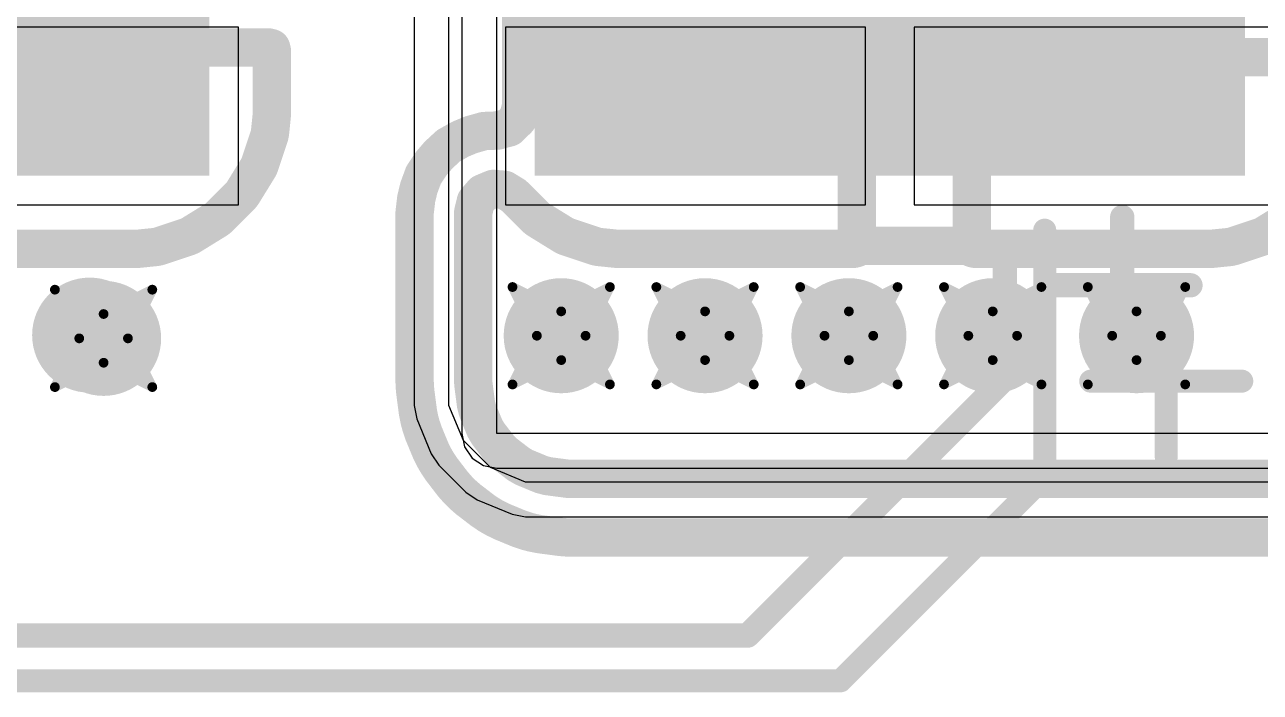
# Model space of a CAD drawing. Header units: inches. Extents: x 0 to 12.4, y -0.6 to 2.2.
# Drawn here: x 0.6078 to 0.8615, y 0.3014 to 0.4384 of the extents above; entities that cross this region are included whole.
import ezdxf

# ---------------------------------------------------------------- set-up
doc = ezdxf.new("R2010")
doc.units = ezdxf.units.IN
doc.header["$MEASUREMENT"] = 0
for name, color, linetype in [('Bottom Layer', 5, 'Continuous'), ('Dimension', 6, 'Continuous'), ('Drill Drawing', 1, 'Continuous'), ('Mechanical 4', 56, 'Continuous'), ('Top Layer', 1, 'Continuous'), ('Top Overlay', 2, 'Continuous'), ('Top Paste', 8, 'Continuous'), ('Top Solder', 216, 'Continuous'), ('Via Holes', 16, 'Continuous')]:
    doc.layers.add(name, color=color, linetype=linetype)

# ---------------------------------------------------------------- blocks, each defined once
blk = doc.blocks.new('RT1A221M0605_60')
at = {"layer": 'Top Layer'}
for points in [[(-0.17519685, 0.03149605), (-0.03740155, 0.03149605), (-0.03740155, -0.03149605), (-0.17519685, -0.03149605)], [(0.03740155, 0.03149605), (0.17519685, 0.03149605), (0.17519685, -0.03149605), (0.03740155, -0.03149605)]]:
    blk.add_hatch(color=1, dxfattribs=at).paths.add_polyline_path(points)
at = {"layer": 'Top Paste'}
for points in [[(-0.17519685, 0.03149605), (-0.03740155, 0.03149605), (-0.03740155, -0.03149605), (-0.17519685, -0.03149605)], [(0.03740155, 0.03149605), (0.17519685, 0.03149605), (0.17519685, -0.03149605), (0.03740155, -0.03149605)]]:
    blk.add_hatch(color=8, dxfattribs=at).paths.add_polyline_path(points)
at = {"layer": 'Top Solder'}
for points in [[(-0.17919685, 0.03549605), (-0.03340155, 0.03549605), (-0.03340155, -0.03549605), (-0.17919685, -0.03549605)], [(0.03340155, 0.03549605), (0.17919685, 0.03549605), (0.17919685, -0.03549605), (0.03340155, -0.03549605)]]:
    blk.add_hatch(color=216, dxfattribs=at).paths.add_polyline_path(points)
at = {"layer": 'Top Overlay', "const_width": 0.005}
for points in [[(-0.0770787, 0.1299213), (-0.1299213, 0.0770787)], [(0, 0.1299213), (-0.0770787, 0.1299213)], [(0.1299213, 0.1299213), (0, 0.1299213)], [(-0.1299213, 0.0770787), (-0.1299213, 0.0520787)], [(-0.154, 0.072), (-0.154, 0.044)], [(-0.14, 0.058), (-0.168, 0.058)]]:
    blk.add_lwpolyline(points, dxfattribs=at)
at = {"layer": 'Top Overlay', "const_width": 0.0025}
for points in [[(-0.0783287, 0.1299213, 1), (-0.0758287, 0.1299213, 1)], [(-0.0783287, 0.1299213, 1), (-0.0758287, 0.1299213, 1)], [(-0.00125, 0.1299213, 1), (0.00125, 0.1299213, 1)], [(-0.00125, 0.1299213, 1), (0.00125, 0.1299213, 1)], [(-0.1311713, 0.0770787, 1), (-0.1286713, 0.0770787, 1)], [(-0.1311713, 0.0770787, 1), (-0.1286713, 0.0770787, 1)], [(-0.15525, 0.072, 1), (-0.15275, 0.072, 1)], [(-0.16925, 0.058, 1), (-0.16675, 0.058, 1)], [(-0.14125, 0.058, 1), (-0.13875, 0.058, 1)], [(-0.1311713, 0.0520787, 1), (-0.1286713, 0.0520787, 1)], [(-0.15525, 0.044, 1), (-0.15275, 0.044, 1)]]:
    blk.add_lwpolyline(points, format="xyb", close=True, dxfattribs=at)

msp = doc.modelspace()

# ---------------------------------------------------------------- hatches: boundary and pattern name
at = {"layer": 'Bottom Layer'}
h = msp.add_hatch(color=5, dxfattribs=at)
edge = h.paths.add_edge_path()
edge.add_arc((0.6240158, 0.3740158), 0.011811, 0, 360)
h = msp.add_hatch(color=5, dxfattribs=at)
edge = h.paths.add_edge_path()
edge.add_arc((0.7179606, 0.3745591), 0.011811, 0, 360)
h = msp.add_hatch(color=5, dxfattribs=at)
edge = h.paths.add_edge_path()
edge.add_arc((0.7474882, 0.3745591), 0.011811, 0, 360)
h = msp.add_hatch(color=5, dxfattribs=at)
edge = h.paths.add_edge_path()
edge.add_arc((0.7770157, 0.3745591), 0.011811, 0, 360)
h = msp.add_hatch(color=5, dxfattribs=at)
edge = h.paths.add_edge_path()
edge.add_arc((0.8065433, 0.3745591), 0.011811, 0, 360)
h = msp.add_hatch(color=5, dxfattribs=at)
edge = h.paths.add_edge_path()
edge.add_arc((0.8360709, 0.3745591), 0.011811, 0, 360)
at = {"layer": 'Dimension'}
h = msp.add_hatch(color=6, dxfattribs=at)
edge = h.paths.add_edge_path()
edge.add_arc((0.6211557, 0.3746817), 0.011811, 0, 360)
at = {"layer": 'Top Layer'}
h = msp.add_hatch(color=1, dxfattribs=at)
edge = h.paths.add_edge_path()
edge.add_arc((0.6240158, 0.3740158), 0.011811, 0, 360)
h = msp.add_hatch(color=1, dxfattribs=at)
edge = h.paths.add_edge_path()
edge.add_arc((0.7179606, 0.3745591), 0.011811, 0, 360)
h = msp.add_hatch(color=1, dxfattribs=at)
edge = h.paths.add_edge_path()
edge.add_arc((0.7474882, 0.3745591), 0.011811, 0, 360)
h = msp.add_hatch(color=1, dxfattribs=at)
edge = h.paths.add_edge_path()
edge.add_arc((0.7770157, 0.3745591), 0.011811, 0, 360)
h = msp.add_hatch(color=1, dxfattribs=at)
edge = h.paths.add_edge_path()
edge.add_arc((0.8065433, 0.3745591), 0.011811, 0, 360)
h = msp.add_hatch(color=1, dxfattribs=at)
edge = h.paths.add_edge_path()
edge.add_arc((0.8360709, 0.3745591), 0.011811, 0, 360)
at = {"layer": 'Via Holes'}
h = msp.add_hatch(color=7, dxfattribs=at)
edge = h.paths.add_edge_path()
edge.add_arc((0.6240158, 0.3740158), 0.0059055, 0, 360)
h = msp.add_hatch(color=7, dxfattribs=at)
edge = h.paths.add_edge_path()
edge.add_arc((0.7179606, 0.3745591), 0.0059055, 0, 360)
h = msp.add_hatch(color=7, dxfattribs=at)
edge = h.paths.add_edge_path()
edge.add_arc((0.7474882, 0.3745591), 0.0059055, 0, 360)
h = msp.add_hatch(color=7, dxfattribs=at)
edge = h.paths.add_edge_path()
edge.add_arc((0.7770157, 0.3745591), 0.0059055, 0, 360)
h = msp.add_hatch(color=7, dxfattribs=at)
edge = h.paths.add_edge_path()
edge.add_arc((0.8065433, 0.3745591), 0.0059055, 0, 360)
h = msp.add_hatch(color=7, dxfattribs=at)
edge = h.paths.add_edge_path()
edge.add_arc((0.8360709, 0.3745591), 0.0059055, 0, 360)

# ---------------------------------------------------------------- linework, layer by layer
at = {"layer": 'Bottom Layer'}
for p, q in [((0.6975873, 0.6462783), (0.6975873, 0.3544867)), ((0.7047244, 0.3544867), (0.7047244, 0.6462783)), ((0.6975873, 0.3544867), (0.6981306, 0.3517555)), ((1.038, 0.3544867), (0.7047244, 0.3544867)), ((0.6981306, 0.3517555), (0.6996777, 0.34944)), ((0.6996777, 0.34944), (0.7019932, 0.3478929)), ((0.7019932, 0.3478929), (0.7047244, 0.3473496)), ((0.7047244, 0.3473496), (1.038, 0.3473496))]:
    msp.add_line(p, q, dxfattribs=at)
at = {"layer": 'Dimension', "const_width": 0.007874}
for points in [[(0.7097187, 0.4215666), (0.7097187, 0.465592)], [(0.778636, 0.393041), (0.778636, 0.4560331)], [(0.5804598, 0.4337368), (0.6579145, 0.4337368)], [(0.6579145, 0.4337368), (0.6584214, 0.4336009)], [(0.6584214, 0.4336009), (0.6585572, 0.433094)], [(0.6585572, 0.420082), (0.6585572, 0.433094)], [(0.802258, 0.4311255), (0.8023939, 0.4316324)], [(0.802258, 0.393041), (0.802258, 0.4311255)], [(0.8023939, 0.4316324), (0.8029008, 0.4317683)], [(0.8029008, 0.4317683), (0.8783869, 0.4317683)], [(0.6581712, 0.4161794), (0.6585446, 0.4198348)], [(0.6585446, 0.4198348), (0.6585572, 0.420082)], [(0.7090487, 0.4190983), (0.7097187, 0.4215666)], [(0.7049556, 0.4167392), (0.7072226, 0.4173074)], [(0.7072226, 0.4173074), (0.7090487, 0.4190983)], [(0.6560623, 0.4096318), (0.6580602, 0.415661)], [(0.6580602, 0.415661), (0.6581712, 0.4161794)], [(0.6950897, 0.4136983), (0.6971798, 0.4148688)], [(0.6971798, 0.4148688), (0.6971804, 0.4148691)], [(0.6971804, 0.4148691), (0.6973055, 0.4149391)], [(0.6973055, 0.4149391), (0.6974383, 0.4149942)], [(0.6974383, 0.4149942), (0.6974385, 0.4149943)], [(0.6974385, 0.4149943), (0.6992784, 0.4157564)], [(0.6992784, 0.4157564), (0.6992789, 0.4157566)], [(0.6992789, 0.4157566), (0.6994113, 0.4158114)], [(0.6994113, 0.4158114), (0.6995494, 0.4158504)], [(0.6995494, 0.4158504), (0.6995497, 0.4158504)], [(0.6995497, 0.4158504), (0.7018552, 0.4165007)], [(0.7018552, 0.4165007), (0.7018553, 0.4165007)], [(0.7018553, 0.4165007), (0.7021324, 0.4165789)], [(0.7021324, 0.4165789), (0.7024201, 0.4165902)], [(0.7024201, 0.4165902), (0.7024204, 0.4165902)], [(0.7024204, 0.4165902), (0.7049576, 0.4166898)], [(0.7049556, 0.4167392), (0.7049576, 0.4166898)], [(0.692868, 0.4117361), (0.6946274, 0.4133624)], [(0.6946274, 0.4133624), (0.6946275, 0.4133625)], [(0.6946275, 0.4133625), (0.6948387, 0.4135577)], [(0.6948387, 0.4135577), (0.6950896, 0.4136982)], [(0.6950896, 0.4136982), (0.6950897, 0.4136983)], [(0.6558237, 0.40912), (0.6560623, 0.4096318)], [(0.6898713, 0.4077939), (0.6912022, 0.4097857)], [(0.6912022, 0.4097857), (0.6912025, 0.4097862)], [(0.6912025, 0.4097862), (0.6912822, 0.4099053)], [(0.6912822, 0.4099053), (0.6920805, 0.41084)], [(0.6920805, 0.41084), (0.692669, 0.4115291)], [(0.692669, 0.4115291), (0.6926692, 0.4115293)], [(0.6926692, 0.4115293), (0.6927625, 0.4116385)], [(0.6927625, 0.4116385), (0.6928678, 0.4117359)], [(0.6928678, 0.4117359), (0.692868, 0.4117361)], [(0.6524985, 0.4037291), (0.6558237, 0.40912)], [(0.6887825, 0.4050367), (0.6896116, 0.4072842)], [(0.6896116, 0.4072842), (0.6896117, 0.4072844)], [(0.6896117, 0.4072844), (0.6897113, 0.4075544)], [(0.6897113, 0.4075544), (0.6898712, 0.4077937)], [(0.6898712, 0.4077937), (0.6898713, 0.4077939)], [(0.6882342, 0.4028255), (0.6886991, 0.4047617)], [(0.6886991, 0.404762), (0.6887327, 0.4049017)], [(0.6886991, 0.4047617), (0.6886991, 0.404762)], [(0.6887327, 0.4049017), (0.6887823, 0.4050363)], [(0.6887823, 0.4050363), (0.6887825, 0.4050367)], [(0.7019082, 0.4038271), (0.704014, 0.4046994)], [(0.704014, 0.4046994), (0.7062863, 0.4045206)], [(0.7062863, 0.4045206), (0.7082297, 0.4033296)], [(0.6476696, 0.3988074), (0.652148, 0.4032858)], [(0.652148, 0.4032858), (0.6524985, 0.4037291)], [(0.6878852, 0.4000209), (0.6881836, 0.402542)], [(0.6881836, 0.4025421), (0.6882006, 0.4026853)], [(0.6881836, 0.402542), (0.6881836, 0.4025421)], [(0.6882006, 0.4026853), (0.6882341, 0.402825)], [(0.6882341, 0.402825), (0.6882342, 0.4028255)], [(0.6998958, 0.3998776), (0.7004279, 0.4020939)], [(0.7004279, 0.4020939), (0.7019082, 0.4038271)], [(0.7082297, 0.4033296), (0.7127519, 0.3988074)], [(0.6878683, 0.3998776), (0.6878852, 0.4000204)], [(0.6878683, 0.3651591), (0.6878683, 0.3998776)], [(0.6878852, 0.4000204), (0.6878852, 0.4000209)], [(0.6998958, 0.3651591), (0.6998958, 0.3998776)], [(0.6418354, 0.3951318), (0.6472263, 0.3984569)], [(0.6472263, 0.3984569), (0.6476696, 0.3988074)], [(0.7127519, 0.3988074), (0.7131952, 0.3984569)], [(0.7131952, 0.3984569), (0.7185861, 0.3951318)], [(0.8623079, 0.3951318), (0.8676987, 0.3984569)], [(0.6352943, 0.3928952), (0.6413237, 0.3948931)], [(0.6413237, 0.3948931), (0.6418354, 0.3951318)], [(0.7185861, 0.3951318), (0.7190979, 0.3948931)], [(0.7190979, 0.3948931), (0.7251271, 0.3928952)], [(0.8557668, 0.3928952), (0.8617961, 0.3948931)], [(0.8617961, 0.3948931), (0.8623079, 0.3951318)], [(0.5804598, 0.3923982), (0.6308733, 0.3923982)], [(0.6308733, 0.3923982), (0.6311207, 0.3924109)], [(0.6311207, 0.3924109), (0.6347761, 0.3927843)], [(0.6347761, 0.3927843), (0.6352943, 0.3928952)], [(0.7251271, 0.3928952), (0.7256455, 0.3927843)], [(0.7256455, 0.3927843), (0.7293009, 0.3924108)], [(0.7293009, 0.3924108), (0.7295481, 0.3923982)], [(0.7295481, 0.3923982), (0.7779932, 0.3923982)], [(0.7779932, 0.3923982), (0.7785001, 0.3925341)], [(0.7785001, 0.3925341), (0.778636, 0.3930409)], [(0.778636, 0.3930409), (0.778636, 0.393041)], [(0.778636, 0.393041), (0.802258, 0.393041)], [(0.778636, 0.393041), (0.802258, 0.393041)], [(0.802258, 0.393041), (0.8023939, 0.3925341)], [(0.8023939, 0.3925341), (0.8029008, 0.3923982)], [(0.8029008, 0.3923982), (0.8513458, 0.3923982)], [(0.8513458, 0.3923982), (0.8515931, 0.3924109)], [(0.8515931, 0.3924109), (0.8552485, 0.3927843)], [(0.8552485, 0.3927843), (0.8557668, 0.3928952)], [(0.6878683, 0.3651591), (0.687894, 0.3643723)], [(0.687894, 0.3643723), (0.6879358, 0.3637351)], [(0.6998958, 0.3651591), (0.6999376, 0.3645219)], [(0.6999376, 0.3645219), (0.7004827, 0.3603815)], [(0.6879358, 0.3637351), (0.6880129, 0.362952)], [(0.6880129, 0.362952), (0.6880182, 0.3629119)], [(0.6880182, 0.3629119), (0.6880183, 0.3629112)], [(0.6880183, 0.3629112), (0.6884169, 0.3598836)], [(0.6884169, 0.3598836), (0.688558, 0.3588117)], [(0.688558, 0.3588117), (0.6885735, 0.3587339)], [(0.7004827, 0.3603815), (0.7008125, 0.3591505)], [(0.7008125, 0.3591505), (0.7022872, 0.3555904)], [(0.6885735, 0.3587339), (0.6885736, 0.3587334)], [(0.6885736, 0.3587334), (0.6888492, 0.3573473)], [(0.6888492, 0.3573473), (0.6888494, 0.3573467)], [(0.6888494, 0.3573467), (0.6888649, 0.3572687)], [(0.6888649, 0.3572687), (0.6888854, 0.3571921)], [(0.6888854, 0.3571921), (0.6888857, 0.3571911)], [(0.6888857, 0.3571911), (0.6891548, 0.3561869)], [(0.6891548, 0.3561869), (0.6891948, 0.3560376)], [(0.6891948, 0.3560376), (0.6892204, 0.3559622)], [(0.6892204, 0.3559622), (0.6892205, 0.3559616)], [(0.6892205, 0.3559616), (0.6896748, 0.3546234)], [(0.6896748, 0.3546234), (0.689675, 0.3546228)], [(0.689675, 0.3546228), (0.6897005, 0.3545478)], [(0.6897005, 0.3545478), (0.6897308, 0.3544745)], [(0.6897308, 0.3544745), (0.689731, 0.3544741)], [(0.689731, 0.3544741), (0.6901985, 0.3533455)], [(0.7022872, 0.3555904), (0.7029244, 0.3544867)], [(0.7029244, 0.3544867), (0.7052702, 0.3514296)], [(0.6901985, 0.3533455), (0.6911752, 0.3509876)], [(0.7052702, 0.3514296), (0.7061713, 0.3505285)], [(0.6911752, 0.3509876), (0.6912102, 0.3509165)], [(0.6912102, 0.3509165), (0.6912105, 0.350916)], [(0.6912105, 0.350916), (0.6918355, 0.3496485)], [(0.6918355, 0.3496485), (0.6918357, 0.3496481)], [(0.6918357, 0.3496481), (0.691871, 0.3495766)], [(0.691871, 0.3495766), (0.6925082, 0.3484729)], [(0.7061713, 0.3505285), (0.7092284, 0.3481827)], [(0.6925082, 0.3484729), (0.6933823, 0.3471648)], [(0.6933823, 0.3471648), (0.6934305, 0.347102)], [(0.6934305, 0.347102), (0.6934307, 0.3471017)], [(0.6934307, 0.3471017), (0.6956793, 0.3441713)], [(0.7092284, 0.3481827), (0.7103321, 0.3475455)], [(0.7103321, 0.3475455), (0.7138922, 0.3460708)], [(0.6956793, 0.3441713), (0.6956796, 0.3441709)], [(0.6956796, 0.3441709), (0.6957281, 0.3441077)], [(0.6957281, 0.3441077), (0.6967654, 0.3429249)], [(0.7138922, 0.3460708), (0.7151232, 0.345741)], [(0.7151232, 0.345741), (0.7187508, 0.3452634)], [(0.7187508, 0.3452634), (0.7192636, 0.3451959)], [(0.7192636, 0.3451959), (0.7199008, 0.3451541)], [(0.7199008, 0.3451541), (0.8865838, 0.3451541)], [(0.6967654, 0.3429249), (0.6976666, 0.3420237)], [(0.6976666, 0.3420237), (0.6988494, 0.3409864)], [(0.6988494, 0.3409864), (0.6989127, 0.3409378)], [(0.6989127, 0.3409378), (0.6989129, 0.3409376)], [(0.6989129, 0.3409376), (0.7006609, 0.3395963)], [(0.7006609, 0.3395963), (0.7019065, 0.3386406)], [(0.7019065, 0.3386406), (0.7032146, 0.3377665)], [(0.7032146, 0.3377665), (0.7043183, 0.3371293)], [(0.7043183, 0.3371293), (0.7057293, 0.3364335)], [(0.7057293, 0.3364335), (0.7092894, 0.3349588)], [(0.7092894, 0.3349588), (0.7107792, 0.3344531)], [(0.7107792, 0.3344531), (0.7120102, 0.3341233)], [(0.7120102, 0.3341233), (0.7135532, 0.3338163)], [(0.7135532, 0.3338163), (0.7176936, 0.3332712)], [(0.7176936, 0.3332712), (0.7184768, 0.3331941)], [(0.7184768, 0.3331941), (0.719114, 0.3331523)], [(0.719114, 0.3331523), (0.7199008, 0.3331265)], [(0.7199008, 0.3331265), (0.8865431, 0.3331265)]]:
    msp.add_lwpolyline(points, dxfattribs=at)
at = {"layer": 'Dimension', "const_width": 0.003937}
for points in [[(0.655946, 0.4337368, 1), (0.659883, 0.4337368, 1)], [(0.655946, 0.4337368, 1), (0.659883, 0.4337368, 1)], [(0.6564529, 0.4336009, 1), (0.6603899, 0.4336009, 1)], [(0.6564529, 0.4336009, 1), (0.6603899, 0.4336009, 1)], [(0.6565887, 0.433094, 1), (0.6605257, 0.433094, 1)], [(0.6565887, 0.433094, 1), (0.6605257, 0.433094, 1)], [(0.8002895, 0.4311255, 1), (0.8042265, 0.4311255, 1)], [(0.8002895, 0.4311255, 1), (0.8042265, 0.4311255, 1)], [(0.8004254, 0.4316324, 1), (0.8043624, 0.4316324, 1)], [(0.8004254, 0.4316324, 1), (0.8043624, 0.4316324, 1)], [(0.8009323, 0.4317683, 1), (0.8048693, 0.4317683, 1)], [(0.8009323, 0.4317683, 1), (0.8048693, 0.4317683, 1)], [(0.6565761, 0.4198348, 1), (0.6605131, 0.4198348, 1)], [(0.6565761, 0.4198348, 1), (0.6605131, 0.4198348, 1)], [(0.6565887, 0.420082, 1), (0.6605257, 0.420082, 1)], [(0.6565887, 0.420082, 1), (0.6605257, 0.420082, 1)], [(0.7077502, 0.4215666, 1), (0.7116872, 0.4215666, 1)], [(0.7077502, 0.4215666, 1), (0.7116872, 0.4215666, 1)], [(0.7052541, 0.4173074, 1), (0.7091911, 0.4173074, 1)], [(0.7052541, 0.4173074, 1), (0.7091911, 0.4173074, 1)], [(0.7070802, 0.4190983, 1), (0.7110172, 0.4190983, 1)], [(0.7070802, 0.4190983, 1), (0.7110172, 0.4190983, 1)], [(0.6560917, 0.415661, 1), (0.6600287, 0.415661, 1)], [(0.6560917, 0.415661, 1), (0.6600287, 0.415661, 1)], [(0.6562027, 0.4161794, 1), (0.6601397, 0.4161794, 1)], [(0.6562027, 0.4161794, 1), (0.6601397, 0.4161794, 1)], [(0.6952113, 0.4148688, 1), (0.6991483, 0.4148688, 1)], [(0.6952113, 0.4148688, 1), (0.6991483, 0.4148688, 1)], [(0.6952119, 0.4148691, 1), (0.6991489, 0.4148691, 1)], [(0.6952119, 0.4148691, 1), (0.6991489, 0.4148691, 1)], [(0.695337, 0.4149391, 1), (0.699274, 0.4149391, 1)], [(0.695337, 0.4149391, 1), (0.699274, 0.4149391, 1)], [(0.6954698, 0.4149942, 1), (0.6994068, 0.4149942, 1)], [(0.6954698, 0.4149942, 1), (0.6994068, 0.4149942, 1)], [(0.69547, 0.4149943, 1), (0.699407, 0.4149943, 1)], [(0.69547, 0.4149943, 1), (0.699407, 0.4149943, 1)], [(0.6973099, 0.4157564, 1), (0.7012469, 0.4157564, 1)], [(0.6973099, 0.4157564, 1), (0.7012469, 0.4157564, 1)], [(0.6973104, 0.4157566, 1), (0.7012474, 0.4157566, 1)], [(0.6973104, 0.4157566, 1), (0.7012474, 0.4157566, 1)], [(0.6974428, 0.4158114, 1), (0.7013798, 0.4158114, 1)], [(0.6974428, 0.4158114, 1), (0.7013798, 0.4158114, 1)], [(0.6975809, 0.4158504, 1), (0.7015179, 0.4158504, 1)], [(0.6975809, 0.4158504, 1), (0.7015179, 0.4158504, 1)], [(0.6975812, 0.4158504, 1), (0.7015182, 0.4158504, 1)], [(0.6975812, 0.4158504, 1), (0.7015182, 0.4158504, 1)], [(0.6998867, 0.4165007, 1), (0.7038237, 0.4165007, 1)], [(0.6998867, 0.4165007, 1), (0.7038237, 0.4165007, 1)], [(0.6998868, 0.4165007, 1), (0.7038238, 0.4165007, 1)], [(0.6998868, 0.4165007, 1), (0.7038238, 0.4165007, 1)], [(0.7001639, 0.4165789, 1), (0.7041009, 0.4165789, 1)], [(0.7001639, 0.4165789, 1), (0.7041009, 0.4165789, 1)], [(0.7004516, 0.4165902, 1), (0.7043886, 0.4165902, 1)], [(0.7004516, 0.4165902, 1), (0.7043886, 0.4165902, 1)], [(0.7004519, 0.4165902, 1), (0.7043889, 0.4165902, 1)], [(0.7004519, 0.4165902, 1), (0.7043889, 0.4165902, 1)], [(0.7029871, 0.4167392, 1), (0.7069241, 0.4167392, 1)], [(0.7029871, 0.4167392, 1), (0.7069241, 0.4167392, 1)], [(0.7029891, 0.4166898, 1), (0.7069261, 0.4166898, 1)], [(0.7029891, 0.4166898, 1), (0.7069261, 0.4166898, 1)], [(0.6926589, 0.4133624, 1), (0.6965959, 0.4133624, 1)], [(0.6926589, 0.4133624, 1), (0.6965959, 0.4133624, 1)], [(0.692659, 0.4133625, 1), (0.696596, 0.4133625, 1)], [(0.692659, 0.4133625, 1), (0.696596, 0.4133625, 1)], [(0.6928702, 0.4135577, 1), (0.6968072, 0.4135577, 1)], [(0.6928702, 0.4135577, 1), (0.6968072, 0.4135577, 1)], [(0.6931211, 0.4136982, 1), (0.6970581, 0.4136982, 1)], [(0.6931211, 0.4136982, 1), (0.6970581, 0.4136982, 1)], [(0.6931212, 0.4136983, 1), (0.6970582, 0.4136983, 1)], [(0.6931212, 0.4136983, 1), (0.6970582, 0.4136983, 1)], [(0.6540938, 0.4096318, 1), (0.6580308, 0.4096318, 1)], [(0.6540938, 0.4096318, 1), (0.6580308, 0.4096318, 1)], [(0.6892337, 0.4097857, 1), (0.6931707, 0.4097857, 1)], [(0.6892337, 0.4097857, 1), (0.6931707, 0.4097857, 1)], [(0.689234, 0.4097862, 1), (0.693171, 0.4097862, 1)], [(0.689234, 0.4097862, 1), (0.693171, 0.4097862, 1)], [(0.6893137, 0.4099053, 1), (0.6932507, 0.4099053, 1)], [(0.6893137, 0.4099053, 1), (0.6932507, 0.4099053, 1)], [(0.690112, 0.41084, 1), (0.694049, 0.41084, 1)], [(0.690112, 0.41084, 1), (0.694049, 0.41084, 1)], [(0.6907005, 0.4115291, 1), (0.6946375, 0.4115291, 1)], [(0.6907005, 0.4115291, 1), (0.6946375, 0.4115291, 1)], [(0.6907007, 0.4115293, 1), (0.6946377, 0.4115293, 1)], [(0.6907007, 0.4115293, 1), (0.6946377, 0.4115293, 1)], [(0.690794, 0.4116385, 1), (0.694731, 0.4116385, 1)], [(0.690794, 0.4116385, 1), (0.694731, 0.4116385, 1)], [(0.6908993, 0.4117359, 1), (0.6948363, 0.4117359, 1)], [(0.6908993, 0.4117359, 1), (0.6948363, 0.4117359, 1)], [(0.6908995, 0.4117361, 1), (0.6948365, 0.4117361, 1)], [(0.6908995, 0.4117361, 1), (0.6948365, 0.4117361, 1)], [(0.6538552, 0.40912, 1), (0.6577922, 0.40912, 1)], [(0.6538552, 0.40912, 1), (0.6577922, 0.40912, 1)], [(0.6876431, 0.4072842, 1), (0.6915801, 0.4072842, 1)], [(0.6876431, 0.4072842, 1), (0.6915801, 0.4072842, 1)], [(0.6876432, 0.4072844, 1), (0.6915802, 0.4072844, 1)], [(0.6876432, 0.4072844, 1), (0.6915802, 0.4072844, 1)], [(0.6877428, 0.4075544, 1), (0.6916798, 0.4075544, 1)], [(0.6877428, 0.4075544, 1), (0.6916798, 0.4075544, 1)], [(0.6879027, 0.4077937, 1), (0.6918397, 0.4077937, 1)], [(0.6879027, 0.4077937, 1), (0.6918397, 0.4077937, 1)], [(0.6879028, 0.4077939, 1), (0.6918398, 0.4077939, 1)], [(0.6879028, 0.4077939, 1), (0.6918398, 0.4077939, 1)], [(0.6867306, 0.404762, 1), (0.6906676, 0.404762, 1)], [(0.6867306, 0.404762, 1), (0.6906676, 0.404762, 1)], [(0.6867306, 0.4047617, 1), (0.6906676, 0.4047617, 1)], [(0.6867306, 0.4047617, 1), (0.6906676, 0.4047617, 1)], [(0.6867642, 0.4049017, 1), (0.6907012, 0.4049017, 1)], [(0.6867642, 0.4049017, 1), (0.6907012, 0.4049017, 1)], [(0.6868138, 0.4050363, 1), (0.6907508, 0.4050363, 1)], [(0.6868138, 0.4050363, 1), (0.6907508, 0.4050363, 1)], [(0.686814, 0.4050367, 1), (0.690751, 0.4050367, 1)], [(0.686814, 0.4050367, 1), (0.690751, 0.4050367, 1)], [(0.7020455, 0.4046994, 1), (0.7059825, 0.4046994, 1)], [(0.7020455, 0.4046994, 1), (0.7059825, 0.4046994, 1)], [(0.7043178, 0.4045206, 1), (0.7082548, 0.4045206, 1)], [(0.7043178, 0.4045206, 1), (0.7082548, 0.4045206, 1)], [(0.6501795, 0.4032858, 1), (0.6541165, 0.4032858, 1)], [(0.6501795, 0.4032858, 1), (0.6541165, 0.4032858, 1)], [(0.65053, 0.4037291, 1), (0.654467, 0.4037291, 1)], [(0.65053, 0.4037291, 1), (0.654467, 0.4037291, 1)], [(0.6862151, 0.4025421, 1), (0.6901521, 0.4025421, 1)], [(0.6862151, 0.4025421, 1), (0.6901521, 0.4025421, 1)], [(0.6862151, 0.402542, 1), (0.6901521, 0.402542, 1)], [(0.6862151, 0.402542, 1), (0.6901521, 0.402542, 1)], [(0.6862321, 0.4026853, 1), (0.6901691, 0.4026853, 1)], [(0.6862321, 0.4026853, 1), (0.6901691, 0.4026853, 1)], [(0.6862656, 0.402825, 1), (0.6902026, 0.402825, 1)], [(0.6862656, 0.402825, 1), (0.6902026, 0.402825, 1)], [(0.6862657, 0.4028255, 1), (0.6902027, 0.4028255, 1)], [(0.6862657, 0.4028255, 1), (0.6902027, 0.4028255, 1)], [(0.6984594, 0.4020939, 1), (0.7023964, 0.4020939, 1)], [(0.6984594, 0.4020939, 1), (0.7023964, 0.4020939, 1)], [(0.6999397, 0.4038271, 1), (0.7038767, 0.4038271, 1)], [(0.6999397, 0.4038271, 1), (0.7038767, 0.4038271, 1)], [(0.7062612, 0.4033296, 1), (0.7101982, 0.4033296, 1)], [(0.7062612, 0.4033296, 1), (0.7101982, 0.4033296, 1)], [(0.6858998, 0.3998776, 1), (0.6898368, 0.3998776, 1)], [(0.6858998, 0.3998776, 1), (0.6898368, 0.3998776, 1)], [(0.6859167, 0.4000209, 1), (0.6898537, 0.4000209, 1)], [(0.6859167, 0.4000209, 1), (0.6898537, 0.4000209, 1)], [(0.6859167, 0.4000204, 1), (0.6898537, 0.4000204, 1)], [(0.6859167, 0.4000204, 1), (0.6898537, 0.4000204, 1)], [(0.6979273, 0.3998776, 1), (0.7018643, 0.3998776, 1)], [(0.6979273, 0.3998776, 1), (0.7018643, 0.3998776, 1)], [(0.6452578, 0.3984569, 1), (0.6491948, 0.3984569, 1)], [(0.6452578, 0.3984569, 1), (0.6491948, 0.3984569, 1)], [(0.6457011, 0.3988074, 1), (0.6496381, 0.3988074, 1)], [(0.6457011, 0.3988074, 1), (0.6496381, 0.3988074, 1)], [(0.7107834, 0.3988074, 1), (0.7147204, 0.3988074, 1)], [(0.7107834, 0.3988074, 1), (0.7147204, 0.3988074, 1)], [(0.7112267, 0.3984569, 1), (0.7151637, 0.3984569, 1)], [(0.7112267, 0.3984569, 1), (0.7151637, 0.3984569, 1)], [(0.6393552, 0.3948931, 1), (0.6432922, 0.3948931, 1)], [(0.6393552, 0.3948931, 1), (0.6432922, 0.3948931, 1)], [(0.6398669, 0.3951318, 1), (0.6438039, 0.3951318, 1)], [(0.6398669, 0.3951318, 1), (0.6438039, 0.3951318, 1)], [(0.7166176, 0.3951318, 1), (0.7205546, 0.3951318, 1)], [(0.7166176, 0.3951318, 1), (0.7205546, 0.3951318, 1)], [(0.7171294, 0.3948931, 1), (0.7210664, 0.3948931, 1)], [(0.7171294, 0.3948931, 1), (0.7210664, 0.3948931, 1)], [(0.8598276, 0.3948931, 1), (0.8637646, 0.3948931, 1)], [(0.8598276, 0.3948931, 1), (0.8637646, 0.3948931, 1)], [(0.8603394, 0.3951318, 1), (0.8642764, 0.3951318, 1)], [(0.8603394, 0.3951318, 1), (0.8642764, 0.3951318, 1)], [(0.6289048, 0.3923982, 1), (0.6328418, 0.3923982, 1)], [(0.6289048, 0.3923982, 1), (0.6328418, 0.3923982, 1)], [(0.6291522, 0.3924109, 1), (0.6330892, 0.3924109, 1)], [(0.6291522, 0.3924109, 1), (0.6330892, 0.3924109, 1)], [(0.6328076, 0.3927843, 1), (0.6367446, 0.3927843, 1)], [(0.6328076, 0.3927843, 1), (0.6367446, 0.3927843, 1)], [(0.6333258, 0.3928952, 1), (0.6372628, 0.3928952, 1)], [(0.6333258, 0.3928952, 1), (0.6372628, 0.3928952, 1)], [(0.7231586, 0.3928952, 1), (0.7270956, 0.3928952, 1)], [(0.7231586, 0.3928952, 1), (0.7270956, 0.3928952, 1)], [(0.723677, 0.3927843, 1), (0.727614, 0.3927843, 1)], [(0.723677, 0.3927843, 1), (0.727614, 0.3927843, 1)], [(0.7273324, 0.3924108, 1), (0.7312694, 0.3924108, 1)], [(0.7273324, 0.3924108, 1), (0.7312694, 0.3924108, 1)], [(0.7275796, 0.3923982, 1), (0.7315166, 0.3923982, 1)], [(0.7275796, 0.3923982, 1), (0.7315166, 0.3923982, 1)], [(0.7760247, 0.3923982, 1), (0.7799617, 0.3923982, 1)], [(0.7760247, 0.3923982, 1), (0.7799617, 0.3923982, 1)], [(0.7765316, 0.3925341, 1), (0.7804686, 0.3925341, 1)], [(0.7765316, 0.3925341, 1), (0.7804686, 0.3925341, 1)], [(0.7766675, 0.393041, 1), (0.7806045, 0.393041, 1)], [(0.7766675, 0.393041, 1), (0.7806045, 0.393041, 1)], [(0.7766675, 0.393041, 1), (0.7806045, 0.393041, 1)], [(0.7766675, 0.393041, 1), (0.7806045, 0.393041, 1)], [(0.7766675, 0.3930409, 1), (0.7806045, 0.3930409, 1)], [(0.7766675, 0.3930409, 1), (0.7806045, 0.3930409, 1)], [(0.8002895, 0.393041, 1), (0.8042265, 0.393041, 1)], [(0.8002895, 0.393041, 1), (0.8042265, 0.393041, 1)], [(0.8002895, 0.393041, 1), (0.8042265, 0.393041, 1)], [(0.8002895, 0.393041, 1), (0.8042265, 0.393041, 1)], [(0.8004254, 0.3925341, 1), (0.8043624, 0.3925341, 1)], [(0.8004254, 0.3925341, 1), (0.8043624, 0.3925341, 1)], [(0.8009323, 0.3923982, 1), (0.8048693, 0.3923982, 1)], [(0.8009323, 0.3923982, 1), (0.8048693, 0.3923982, 1)], [(0.8493773, 0.3923982, 1), (0.8533143, 0.3923982, 1)], [(0.8493773, 0.3923982, 1), (0.8533143, 0.3923982, 1)], [(0.8496246, 0.3924109, 1), (0.8535616, 0.3924109, 1)], [(0.8496246, 0.3924109, 1), (0.8535616, 0.3924109, 1)], [(0.85328, 0.3927843, 1), (0.857217, 0.3927843, 1)], [(0.85328, 0.3927843, 1), (0.857217, 0.3927843, 1)], [(0.8537983, 0.3928952, 1), (0.8577353, 0.3928952, 1)], [(0.8537983, 0.3928952, 1), (0.8577353, 0.3928952, 1)], [(0.6858998, 0.3651591, 1), (0.6898368, 0.3651591, 1)], [(0.6858998, 0.3651591, 1), (0.6898368, 0.3651591, 1)], [(0.6859255, 0.3643723, 1), (0.6898625, 0.3643723, 1)], [(0.6859255, 0.3643723, 1), (0.6898625, 0.3643723, 1)], [(0.6979273, 0.3651591, 1), (0.7018643, 0.3651591, 1)], [(0.6979273, 0.3651591, 1), (0.7018643, 0.3651591, 1)], [(0.6979691, 0.3645219, 1), (0.7019061, 0.3645219, 1)], [(0.6979691, 0.3645219, 1), (0.7019061, 0.3645219, 1)], [(0.6859673, 0.3637351, 1), (0.6899043, 0.3637351, 1)], [(0.6859673, 0.3637351, 1), (0.6899043, 0.3637351, 1)], [(0.6860444, 0.362952, 1), (0.6899814, 0.362952, 1)], [(0.6860444, 0.362952, 1), (0.6899814, 0.362952, 1)], [(0.6860497, 0.3629119, 1), (0.6899867, 0.3629119, 1)], [(0.6860497, 0.3629119, 1), (0.6899867, 0.3629119, 1)], [(0.6860498, 0.3629112, 1), (0.6899868, 0.3629112, 1)], [(0.6860498, 0.3629112, 1), (0.6899868, 0.3629112, 1)], [(0.6864484, 0.3598836, 1), (0.6903854, 0.3598836, 1)], [(0.6864484, 0.3598836, 1), (0.6903854, 0.3598836, 1)], [(0.6865895, 0.3588117, 1), (0.6905265, 0.3588117, 1)], [(0.6865895, 0.3588117, 1), (0.6905265, 0.3588117, 1)], [(0.6985142, 0.3603815, 1), (0.7024512, 0.3603815, 1)], [(0.6985142, 0.3603815, 1), (0.7024512, 0.3603815, 1)], [(0.698844, 0.3591505, 1), (0.702781, 0.3591505, 1)], [(0.698844, 0.3591505, 1), (0.702781, 0.3591505, 1)], [(0.686605, 0.3587339, 1), (0.690542, 0.3587339, 1)], [(0.686605, 0.3587339, 1), (0.690542, 0.3587339, 1)], [(0.6866051, 0.3587334, 1), (0.6905421, 0.3587334, 1)], [(0.6866051, 0.3587334, 1), (0.6905421, 0.3587334, 1)], [(0.6868807, 0.3573473, 1), (0.6908177, 0.3573473, 1)], [(0.6868807, 0.3573473, 1), (0.6908177, 0.3573473, 1)], [(0.6868809, 0.3573467, 1), (0.6908179, 0.3573467, 1)], [(0.6868809, 0.3573467, 1), (0.6908179, 0.3573467, 1)], [(0.6868964, 0.3572687, 1), (0.6908334, 0.3572687, 1)], [(0.6868964, 0.3572687, 1), (0.6908334, 0.3572687, 1)], [(0.6869169, 0.3571921, 1), (0.6908539, 0.3571921, 1)], [(0.6869169, 0.3571921, 1), (0.6908539, 0.3571921, 1)], [(0.6869172, 0.3571911, 1), (0.6908542, 0.3571911, 1)], [(0.6869172, 0.3571911, 1), (0.6908542, 0.3571911, 1)], [(0.6871863, 0.3561869, 1), (0.6911233, 0.3561869, 1)], [(0.6871863, 0.3561869, 1), (0.6911233, 0.3561869, 1)], [(0.6872263, 0.3560376, 1), (0.6911633, 0.3560376, 1)], [(0.6872263, 0.3560376, 1), (0.6911633, 0.3560376, 1)], [(0.6872519, 0.3559622, 1), (0.6911889, 0.3559622, 1)], [(0.6872519, 0.3559622, 1), (0.6911889, 0.3559622, 1)], [(0.687252, 0.3559616, 1), (0.691189, 0.3559616, 1)], [(0.687252, 0.3559616, 1), (0.691189, 0.3559616, 1)], [(0.6877063, 0.3546234, 1), (0.6916433, 0.3546234, 1)], [(0.6877063, 0.3546234, 1), (0.6916433, 0.3546234, 1)], [(0.6877065, 0.3546228, 1), (0.6916435, 0.3546228, 1)], [(0.6877065, 0.3546228, 1), (0.6916435, 0.3546228, 1)], [(0.687732, 0.3545478, 1), (0.691669, 0.3545478, 1)], [(0.687732, 0.3545478, 1), (0.691669, 0.3545478, 1)], [(0.6877623, 0.3544745, 1), (0.6916993, 0.3544745, 1)], [(0.6877623, 0.3544745, 1), (0.6916993, 0.3544745, 1)], [(0.6877625, 0.3544741, 1), (0.6916995, 0.3544741, 1)], [(0.6877625, 0.3544741, 1), (0.6916995, 0.3544741, 1)], [(0.7003187, 0.3555904, 1), (0.7042557, 0.3555904, 1)], [(0.7003187, 0.3555904, 1), (0.7042557, 0.3555904, 1)], [(0.7009559, 0.3544867, 1), (0.7048929, 0.3544867, 1)], [(0.7009559, 0.3544867, 1), (0.7048929, 0.3544867, 1)], [(0.68823, 0.3533455, 1), (0.692167, 0.3533455, 1)], [(0.68823, 0.3533455, 1), (0.692167, 0.3533455, 1)], [(0.7033017, 0.3514296, 1), (0.7072387, 0.3514296, 1)], [(0.7033017, 0.3514296, 1), (0.7072387, 0.3514296, 1)], [(0.6892067, 0.3509876, 1), (0.6931437, 0.3509876, 1)], [(0.6892067, 0.3509876, 1), (0.6931437, 0.3509876, 1)], [(0.6892417, 0.3509165, 1), (0.6931787, 0.3509165, 1)], [(0.6892417, 0.3509165, 1), (0.6931787, 0.3509165, 1)], [(0.689242, 0.350916, 1), (0.693179, 0.350916, 1)], [(0.689242, 0.350916, 1), (0.693179, 0.350916, 1)], [(0.689867, 0.3496485, 1), (0.693804, 0.3496485, 1)], [(0.689867, 0.3496485, 1), (0.693804, 0.3496485, 1)], [(0.6898672, 0.3496481, 1), (0.6938042, 0.3496481, 1)], [(0.6898672, 0.3496481, 1), (0.6938042, 0.3496481, 1)], [(0.6899025, 0.3495766, 1), (0.6938395, 0.3495766, 1)], [(0.6899025, 0.3495766, 1), (0.6938395, 0.3495766, 1)], [(0.7042028, 0.3505285, 1), (0.7081398, 0.3505285, 1)], [(0.7042028, 0.3505285, 1), (0.7081398, 0.3505285, 1)], [(0.6905397, 0.3484729, 1), (0.6944767, 0.3484729, 1)], [(0.6905397, 0.3484729, 1), (0.6944767, 0.3484729, 1)], [(0.6914138, 0.3471648, 1), (0.6953508, 0.3471648, 1)], [(0.6914138, 0.3471648, 1), (0.6953508, 0.3471648, 1)], [(0.691462, 0.347102, 1), (0.695399, 0.347102, 1)], [(0.691462, 0.347102, 1), (0.695399, 0.347102, 1)], [(0.6914622, 0.3471017, 1), (0.6953992, 0.3471017, 1)], [(0.6914622, 0.3471017, 1), (0.6953992, 0.3471017, 1)], [(0.7072599, 0.3481827, 1), (0.7111969, 0.3481827, 1)], [(0.7072599, 0.3481827, 1), (0.7111969, 0.3481827, 1)], [(0.7083636, 0.3475455, 1), (0.7123006, 0.3475455, 1)], [(0.7083636, 0.3475455, 1), (0.7123006, 0.3475455, 1)], [(0.6937108, 0.3441713, 1), (0.6976478, 0.3441713, 1)], [(0.6937108, 0.3441713, 1), (0.6976478, 0.3441713, 1)], [(0.6937111, 0.3441709, 1), (0.6976481, 0.3441709, 1)], [(0.6937111, 0.3441709, 1), (0.6976481, 0.3441709, 1)], [(0.6937596, 0.3441077, 1), (0.6976966, 0.3441077, 1)], [(0.6937596, 0.3441077, 1), (0.6976966, 0.3441077, 1)], [(0.7119237, 0.3460708, 1), (0.7158607, 0.3460708, 1)], [(0.7119237, 0.3460708, 1), (0.7158607, 0.3460708, 1)], [(0.7131547, 0.345741, 1), (0.7170917, 0.345741, 1)], [(0.7131547, 0.345741, 1), (0.7170917, 0.345741, 1)], [(0.7167823, 0.3452634, 1), (0.7207193, 0.3452634, 1)], [(0.7167823, 0.3452634, 1), (0.7207193, 0.3452634, 1)], [(0.7172951, 0.3451959, 1), (0.7212321, 0.3451959, 1)], [(0.7172951, 0.3451959, 1), (0.7212321, 0.3451959, 1)], [(0.7179323, 0.3451541, 1), (0.7218693, 0.3451541, 1)], [(0.7179323, 0.3451541, 1), (0.7218693, 0.3451541, 1)], [(0.6947969, 0.3429249, 1), (0.6987339, 0.3429249, 1)], [(0.6947969, 0.3429249, 1), (0.6987339, 0.3429249, 1)], [(0.6956981, 0.3420237, 1), (0.6996351, 0.3420237, 1)], [(0.6956981, 0.3420237, 1), (0.6996351, 0.3420237, 1)], [(0.6968809, 0.3409864, 1), (0.7008179, 0.3409864, 1)], [(0.6968809, 0.3409864, 1), (0.7008179, 0.3409864, 1)], [(0.6969442, 0.3409378, 1), (0.7008812, 0.3409378, 1)], [(0.6969442, 0.3409378, 1), (0.7008812, 0.3409378, 1)], [(0.6969444, 0.3409376, 1), (0.7008814, 0.3409376, 1)], [(0.6969444, 0.3409376, 1), (0.7008814, 0.3409376, 1)], [(0.6986924, 0.3395963, 1), (0.7026294, 0.3395963, 1)], [(0.6986924, 0.3395963, 1), (0.7026294, 0.3395963, 1)], [(0.699938, 0.3386406, 1), (0.703875, 0.3386406, 1)], [(0.699938, 0.3386406, 1), (0.703875, 0.3386406, 1)], [(0.7012461, 0.3377665, 1), (0.7051831, 0.3377665, 1)], [(0.7012461, 0.3377665, 1), (0.7051831, 0.3377665, 1)], [(0.7023498, 0.3371293, 1), (0.7062868, 0.3371293, 1)], [(0.7023498, 0.3371293, 1), (0.7062868, 0.3371293, 1)], [(0.7037608, 0.3364335, 1), (0.7076978, 0.3364335, 1)], [(0.7037608, 0.3364335, 1), (0.7076978, 0.3364335, 1)], [(0.7073209, 0.3349588, 1), (0.7112579, 0.3349588, 1)], [(0.7073209, 0.3349588, 1), (0.7112579, 0.3349588, 1)], [(0.7088107, 0.3344531, 1), (0.7127477, 0.3344531, 1)], [(0.7088107, 0.3344531, 1), (0.7127477, 0.3344531, 1)], [(0.7100417, 0.3341233, 1), (0.7139787, 0.3341233, 1)], [(0.7100417, 0.3341233, 1), (0.7139787, 0.3341233, 1)], [(0.7115847, 0.3338163, 1), (0.7155217, 0.3338163, 1)], [(0.7115847, 0.3338163, 1), (0.7155217, 0.3338163, 1)], [(0.7157251, 0.3332712, 1), (0.7196621, 0.3332712, 1)], [(0.7157251, 0.3332712, 1), (0.7196621, 0.3332712, 1)], [(0.7165083, 0.3331941, 1), (0.7204453, 0.3331941, 1)], [(0.7165083, 0.3331941, 1), (0.7204453, 0.3331941, 1)], [(0.7171455, 0.3331523, 1), (0.7210825, 0.3331523, 1)], [(0.7171455, 0.3331523, 1), (0.7210825, 0.3331523, 1)], [(0.7179323, 0.3331265, 1), (0.7218693, 0.3331265, 1)], [(0.7179323, 0.3331265, 1), (0.7218693, 0.3331265, 1)]]:
    msp.add_lwpolyline(points, format="xyb", close=True, dxfattribs=at)
at = {"layer": 'Drill Drawing', "const_width": 0.002}
for points in [[(0.7079606, 0.3845591), (0.7179606, 0.3795591)], [(0.7079606, 0.3845591), (0.7129606, 0.3745591)], [(0.7179606, 0.3795591), (0.7279606, 0.3845591)], [(0.7229606, 0.3745591), (0.7279606, 0.3845591)], [(0.7374882, 0.3845591), (0.7474882, 0.3795591)], [(0.7374882, 0.3845591), (0.7424882, 0.3745591)], [(0.7474882, 0.3795591), (0.7574882, 0.3845591)], [(0.7524882, 0.3745591), (0.7574882, 0.3845591)], [(0.7670157, 0.3845591), (0.7770157, 0.3795591)], [(0.7670157, 0.3845591), (0.7720157, 0.3745591)], [(0.7770157, 0.3795591), (0.7870157, 0.3845591)], [(0.7820157, 0.3745591), (0.7870157, 0.3845591)], [(0.7965433, 0.3845591), (0.8065433, 0.3795591)], [(0.7965433, 0.3845591), (0.8015433, 0.3745591)], [(0.8065433, 0.3795591), (0.8165433, 0.3845591)], [(0.8115433, 0.3745591), (0.8165433, 0.3845591)], [(0.8260709, 0.3845591), (0.8360709, 0.3795591)], [(0.8260709, 0.3845591), (0.8310709, 0.3745591)], [(0.8360709, 0.3795591), (0.8460709, 0.3845591)], [(0.8410709, 0.3745591), (0.8460709, 0.3845591)], [(0.6140158, 0.3840158), (0.6240158, 0.3790158)], [(0.6140158, 0.3840158), (0.6190158, 0.3740158)], [(0.6240158, 0.3790158), (0.6340158, 0.3840158)], [(0.6290158, 0.3740158), (0.6340158, 0.3840158)], [(0.7079606, 0.3645591), (0.7129606, 0.3745591)], [(0.7229606, 0.3745591), (0.7279606, 0.3645591)], [(0.7374882, 0.3645591), (0.7424882, 0.3745591)], [(0.7524882, 0.3745591), (0.7574882, 0.3645591)], [(0.7670157, 0.3645591), (0.7720157, 0.3745591)], [(0.7820157, 0.3745591), (0.7870157, 0.3645591)], [(0.7965433, 0.3645591), (0.8015433, 0.3745591)], [(0.8115433, 0.3745591), (0.8165433, 0.3645591)], [(0.8260709, 0.3645591), (0.8310709, 0.3745591)], [(0.8410709, 0.3745591), (0.8460709, 0.3645591)], [(0.6140158, 0.3640158), (0.6190158, 0.3740158)], [(0.6290158, 0.3740158), (0.6340158, 0.3640158)], [(0.7079606, 0.3645591), (0.7179606, 0.3695591)], [(0.7179606, 0.3695591), (0.7279606, 0.3645591)], [(0.7374882, 0.3645591), (0.7474882, 0.3695591)], [(0.7474882, 0.3695591), (0.7574882, 0.3645591)], [(0.7670157, 0.3645591), (0.7770157, 0.3695591)], [(0.7770157, 0.3695591), (0.7870157, 0.3645591)], [(0.7965433, 0.3645591), (0.8065433, 0.3695591)], [(0.8065433, 0.3695591), (0.8165433, 0.3645591)], [(0.8260709, 0.3645591), (0.8360709, 0.3695591)], [(0.8360709, 0.3695591), (0.8460709, 0.3645591)], [(0.6140158, 0.3640158), (0.6240158, 0.3690158)], [(0.6240158, 0.3690158), (0.6340158, 0.3640158)]]:
    msp.add_lwpolyline(points, dxfattribs=at)
at = {"layer": 'Drill Drawing', "const_width": 0.001}
for points in [[(0.7074606, 0.3845591, 1), (0.7084606, 0.3845591, 1)], [(0.7074606, 0.3845591, 1), (0.7084606, 0.3845591, 1)], [(0.7274606, 0.3845591, 1), (0.7284606, 0.3845591, 1)], [(0.7274606, 0.3845591, 1), (0.7284606, 0.3845591, 1)], [(0.7369882, 0.3845591, 1), (0.7379882, 0.3845591, 1)], [(0.7369882, 0.3845591, 1), (0.7379882, 0.3845591, 1)], [(0.7569882, 0.3845591, 1), (0.7579882, 0.3845591, 1)], [(0.7569882, 0.3845591, 1), (0.7579882, 0.3845591, 1)], [(0.7665157, 0.3845591, 1), (0.7675157, 0.3845591, 1)], [(0.7665157, 0.3845591, 1), (0.7675157, 0.3845591, 1)], [(0.7865157, 0.3845591, 1), (0.7875157, 0.3845591, 1)], [(0.7865157, 0.3845591, 1), (0.7875157, 0.3845591, 1)], [(0.7960433, 0.3845591, 1), (0.7970433, 0.3845591, 1)], [(0.7960433, 0.3845591, 1), (0.7970433, 0.3845591, 1)], [(0.8160433, 0.3845591, 1), (0.8170433, 0.3845591, 1)], [(0.8160433, 0.3845591, 1), (0.8170433, 0.3845591, 1)], [(0.8255709, 0.3845591, 1), (0.8265709, 0.3845591, 1)], [(0.8255709, 0.3845591, 1), (0.8265709, 0.3845591, 1)], [(0.8455709, 0.3845591, 1), (0.8465709, 0.3845591, 1)], [(0.8455709, 0.3845591, 1), (0.8465709, 0.3845591, 1)], [(0.6135158, 0.3840158, 1), (0.6145158, 0.3840158, 1)], [(0.6135158, 0.3840158, 1), (0.6145158, 0.3840158, 1)], [(0.6335158, 0.3840158, 1), (0.6345158, 0.3840158, 1)], [(0.6335158, 0.3840158, 1), (0.6345158, 0.3840158, 1)], [(0.7174606, 0.3795591, 1), (0.7184606, 0.3795591, 1)], [(0.7174606, 0.3795591, 1), (0.7184606, 0.3795591, 1)], [(0.7469882, 0.3795591, 1), (0.7479882, 0.3795591, 1)], [(0.7469882, 0.3795591, 1), (0.7479882, 0.3795591, 1)], [(0.7765157, 0.3795591, 1), (0.7775157, 0.3795591, 1)], [(0.7765157, 0.3795591, 1), (0.7775157, 0.3795591, 1)], [(0.8060433, 0.3795591, 1), (0.8070433, 0.3795591, 1)], [(0.8060433, 0.3795591, 1), (0.8070433, 0.3795591, 1)], [(0.8355709, 0.3795591, 1), (0.8365709, 0.3795591, 1)], [(0.8355709, 0.3795591, 1), (0.8365709, 0.3795591, 1)], [(0.6235158, 0.3790158, 1), (0.6245158, 0.3790158, 1)], [(0.6235158, 0.3790158, 1), (0.6245158, 0.3790158, 1)], [(0.7124606, 0.3745591, 1), (0.7134606, 0.3745591, 1)], [(0.7124606, 0.3745591, 1), (0.7134606, 0.3745591, 1)], [(0.7224606, 0.3745591, 1), (0.7234606, 0.3745591, 1)], [(0.7224606, 0.3745591, 1), (0.7234606, 0.3745591, 1)], [(0.7419882, 0.3745591, 1), (0.7429882, 0.3745591, 1)], [(0.7419882, 0.3745591, 1), (0.7429882, 0.3745591, 1)], [(0.7519882, 0.3745591, 1), (0.7529882, 0.3745591, 1)], [(0.7519882, 0.3745591, 1), (0.7529882, 0.3745591, 1)], [(0.7715157, 0.3745591, 1), (0.7725157, 0.3745591, 1)], [(0.7715157, 0.3745591, 1), (0.7725157, 0.3745591, 1)], [(0.7815157, 0.3745591, 1), (0.7825157, 0.3745591, 1)], [(0.7815157, 0.3745591, 1), (0.7825157, 0.3745591, 1)], [(0.8010433, 0.3745591, 1), (0.8020433, 0.3745591, 1)], [(0.8010433, 0.3745591, 1), (0.8020433, 0.3745591, 1)], [(0.8110433, 0.3745591, 1), (0.8120433, 0.3745591, 1)], [(0.8110433, 0.3745591, 1), (0.8120433, 0.3745591, 1)], [(0.8305709, 0.3745591, 1), (0.8315709, 0.3745591, 1)], [(0.8305709, 0.3745591, 1), (0.8315709, 0.3745591, 1)], [(0.8405709, 0.3745591, 1), (0.8415709, 0.3745591, 1)], [(0.8405709, 0.3745591, 1), (0.8415709, 0.3745591, 1)], [(0.6185158, 0.3740158, 1), (0.6195158, 0.3740158, 1)], [(0.6185158, 0.3740158, 1), (0.6195158, 0.3740158, 1)], [(0.6285158, 0.3740158, 1), (0.6295158, 0.3740158, 1)], [(0.6285158, 0.3740158, 1), (0.6295158, 0.3740158, 1)], [(0.7174606, 0.3695591, 1), (0.7184606, 0.3695591, 1)], [(0.7174606, 0.3695591, 1), (0.7184606, 0.3695591, 1)], [(0.7469882, 0.3695591, 1), (0.7479882, 0.3695591, 1)], [(0.7469882, 0.3695591, 1), (0.7479882, 0.3695591, 1)], [(0.7765157, 0.3695591, 1), (0.7775157, 0.3695591, 1)], [(0.7765157, 0.3695591, 1), (0.7775157, 0.3695591, 1)], [(0.8060433, 0.3695591, 1), (0.8070433, 0.3695591, 1)], [(0.8060433, 0.3695591, 1), (0.8070433, 0.3695591, 1)], [(0.8355709, 0.3695591, 1), (0.8365709, 0.3695591, 1)], [(0.8355709, 0.3695591, 1), (0.8365709, 0.3695591, 1)], [(0.6235158, 0.3690158, 1), (0.6245158, 0.3690158, 1)], [(0.6235158, 0.3690158, 1), (0.6245158, 0.3690158, 1)], [(0.7074606, 0.3645591, 1), (0.7084606, 0.3645591, 1)], [(0.7074606, 0.3645591, 1), (0.7084606, 0.3645591, 1)], [(0.7274606, 0.3645591, 1), (0.7284606, 0.3645591, 1)], [(0.7274606, 0.3645591, 1), (0.7284606, 0.3645591, 1)], [(0.7369882, 0.3645591, 1), (0.7379882, 0.3645591, 1)], [(0.7369882, 0.3645591, 1), (0.7379882, 0.3645591, 1)], [(0.7569882, 0.3645591, 1), (0.7579882, 0.3645591, 1)], [(0.7569882, 0.3645591, 1), (0.7579882, 0.3645591, 1)], [(0.7665157, 0.3645591, 1), (0.7675157, 0.3645591, 1)], [(0.7665157, 0.3645591, 1), (0.7675157, 0.3645591, 1)], [(0.7865157, 0.3645591, 1), (0.7875157, 0.3645591, 1)], [(0.7865157, 0.3645591, 1), (0.7875157, 0.3645591, 1)], [(0.7960433, 0.3645591, 1), (0.7970433, 0.3645591, 1)], [(0.7960433, 0.3645591, 1), (0.7970433, 0.3645591, 1)], [(0.8160433, 0.3645591, 1), (0.8170433, 0.3645591, 1)], [(0.8160433, 0.3645591, 1), (0.8170433, 0.3645591, 1)], [(0.8255709, 0.3645591, 1), (0.8265709, 0.3645591, 1)], [(0.8255709, 0.3645591, 1), (0.8265709, 0.3645591, 1)], [(0.8455709, 0.3645591, 1), (0.8465709, 0.3645591, 1)], [(0.8455709, 0.3645591, 1), (0.8465709, 0.3645591, 1)], [(0.6135158, 0.3640158, 1), (0.6145158, 0.3640158, 1)], [(0.6135158, 0.3640158, 1), (0.6145158, 0.3640158, 1)], [(0.6335158, 0.3640158, 1), (0.6345158, 0.3640158, 1)], [(0.6335158, 0.3640158, 1), (0.6345158, 0.3640158, 1)]]:
    msp.add_lwpolyline(points, format="xyb", close=True, dxfattribs=at)
at = {"layer": 'Mechanical 4', "const_width": 0.0047244}
for points in [[(0.8172205, 0.3456234), (0.8172205, 0.3962361)], [(0.8421712, 0.3497302), (0.8421712, 0.3807341)], [(0.8266693, 0.3652322), (0.8576732, 0.3652322)], [(0.7753135, 0.3037164), (0.8172205, 0.3456234)], [(0.5487165, 0.3037164), (0.7753135, 0.3037164)]]:
    msp.add_lwpolyline(points, dxfattribs=at)
at = {"layer": 'Mechanical 4', "const_width": 0.0023622}
for points in [[(0.8160394, 0.3962361, 1), (0.8184016, 0.3962361, 1)], [(0.8409901, 0.3807341, 1), (0.8433523, 0.3807341, 1)], [(0.8254882, 0.3652322, 1), (0.8278504, 0.3652322, 1)], [(0.8564921, 0.3652322, 1), (0.8588543, 0.3652322, 1)], [(0.8409901, 0.3497302, 1), (0.8433523, 0.3497302, 1)], [(0.8160394, 0.3456234, 1), (0.8184016, 0.3456234, 1)], [(0.8160394, 0.3456234, 1), (0.8184016, 0.3456234, 1)], [(0.7741324, 0.3037164, 1), (0.7764946, 0.3037164, 1)], [(0.7741324, 0.3037164, 1), (0.7764946, 0.3037164, 1)]]:
    msp.add_lwpolyline(points, format="xyb", close=True, dxfattribs=at)
at = {"layer": 'Top Layer'}
for p, q in [((0.6877448, 0.5708661), (0.6877449, 0.3641732)), ((0.694882, 0.3641732), (0.6948819, 0.5708661)), ((0.6517323, 0.4379134), (0.5778347, 0.4379134)), ((0.6517323, 0.4014174), (0.6517323, 0.4379134)), ((0.7804331, 0.4379134), (0.7065355, 0.4379134)), ((0.7065355, 0.4379134), (0.7065355, 0.4014174)), ((0.7804331, 0.4014174), (0.7804331, 0.4379134)), ((0.8643307, 0.4379134), (0.7904331, 0.4379134)), ((0.7904331, 0.4379134), (0.7904331, 0.4014174)), ((0.5778347, 0.4014174), (0.6517323, 0.4014174)), ((0.7065355, 0.4014174), (0.7804331, 0.4014174)), ((0.7904331, 0.4014174), (0.8643307, 0.4014174)), ((0.6877449, 0.3641732), (0.6877449, 0.3602576)), ((0.694882, 0.3602576), (0.694882, 0.3641732)), ((0.6877449, 0.3602576), (0.6882881, 0.3575264)), ((0.6978788, 0.3530225), (0.694882, 0.3602576)), ((0.6882881, 0.3575264), (0.691285, 0.3502912)), ((0.7034163, 0.347485), (0.6978788, 0.3530225)), ((0.691285, 0.3502912), (0.6928321, 0.3479758)), ((0.6928321, 0.3479758), (0.6983696, 0.3424383)), ((0.7106514, 0.3444882), (0.7034163, 0.347485)), ((0.6983696, 0.3424383), (0.700685, 0.3408912)), ((0.8858053, 0.3444882), (0.7106514, 0.3444882)), ((0.700685, 0.3408912), (0.7079202, 0.3378944)), ((0.7079202, 0.3378944), (0.7106514, 0.3373511)), ((0.7106514, 0.3373511), (0.8858053, 0.3373511))]:
    msp.add_line(p, q, dxfattribs=at)
at = {"layer": 'Top Layer', "const_width": 0.04}
msp.add_lwpolyline([(0.7843465, 0.444), (0.7854331, 0.4429134)], dxfattribs=at)
at = {"layer": 'Top Layer', "const_width": 0.02}
for points in [[(0.7743465, 0.444, 1), (0.7943465, 0.444, 1)], [(0.7754331, 0.4429134, 1), (0.7954331, 0.4429134, 1)]]:
    msp.add_lwpolyline(points, format="xyb", close=True, dxfattribs=at)

# ---------------------------------------------------------------- block references
at = {"rotation": 180}
msp.add_blockref('RT1A221M0605_60', (0.6791339, 0.4429134), dxfattribs=at)

doc.saveas('drawing.dxf')
